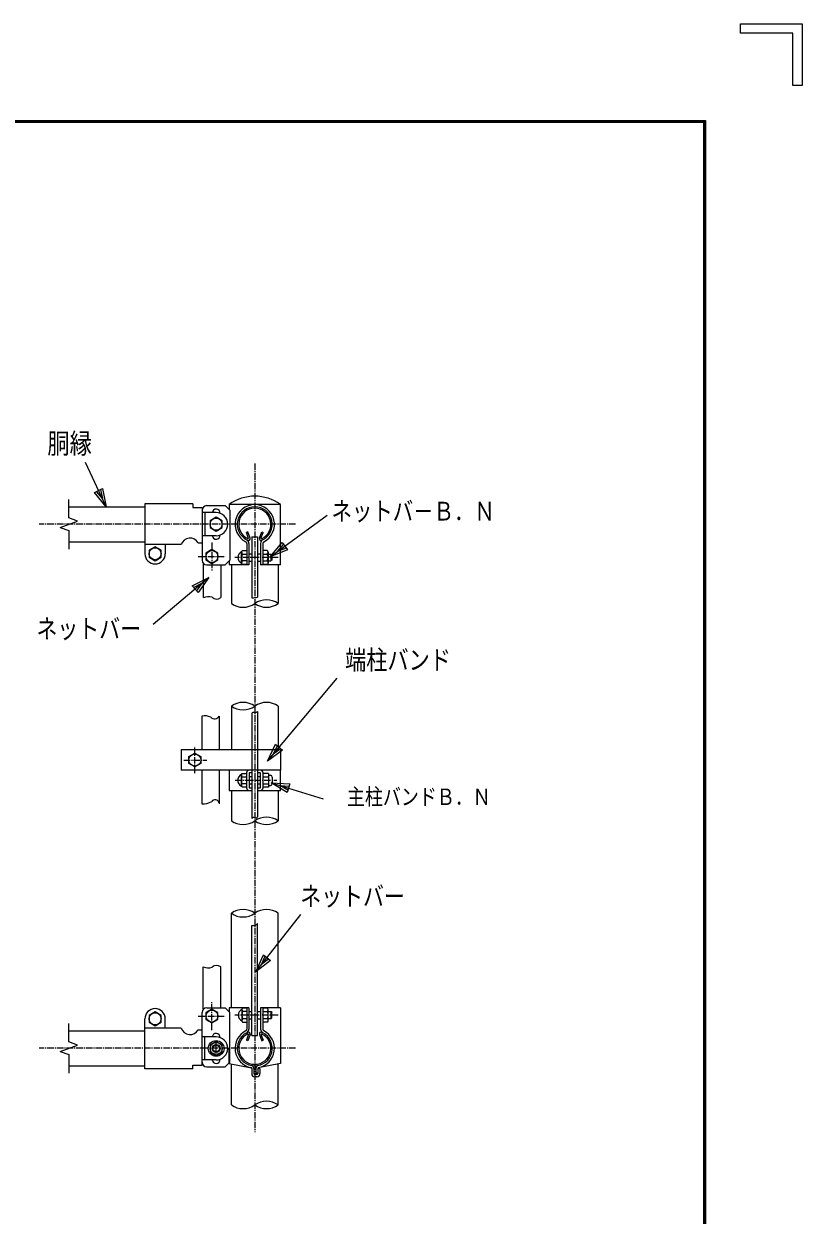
# Model space of a CAD drawing. Units: millimetres, scale not verified. Extents: x -4425 to 4425, y -3150 to 3150.
# Drawn here: x 2616 to 4425, y 380 to 3150 of the extents above; entities that cross this region are included whole.
import ezdxf
from ezdxf.enums import TextEntityAlignment as Align

# ---------------------------------------------------------------- set-up
doc = ezdxf.new("R2010")
doc.units = ezdxf.units.MM
doc.header["$LTSCALE"] = 20
for name, pattern in [('USER1', [1.125, 0.75, -0.125, 0.125, -0.125]), ('USER2', [2, 1.25, -0.25, 0.25, -0.25]), ('USER3', [0.375, 0.25, -0.125])]:
    doc.linetypes.add(name, pattern=pattern)
for name, color, linetype, lineweight in [('0-0_1', 7, 'Continuous', 25), ('0-1_CENTLN-L', 2, 'USER1', 25), ('0-2_0', 7, 'Continuous', 25), ('0-4_WAKU', 7, 'Continuous', 25), ('0-7_DEFPOINTS', 7, 'Continuous', 25)]:
    doc.layers.add(name, color=color, linetype=linetype, lineweight=lineweight)
doc.styles.add('ＭＳ ゴシック', font='')
doc.styles.get('ＭＳ ゴシック').set_extended_font_data('MS Gothic')

# ---------------------------------------------------------------- blocks, each defined once
blk = doc.blocks.new('C6')
at = {"layer": '0-0_1', "color": 4}
blk.add_line((157676.5, 103912.6), (155929.2, 105743.2), dxfattribs=at)
blk.add_lwpolyline([(157248.4, 104665.2), (157676.5, 103912.6), (156944.6, 104375.3)], close=True, dxfattribs=at)
blk.add_lwpolyline([(157172.5, 104592.7), (157386.5, 104216.4), (157020.6, 104447.8)], dxfattribs=at)
blk = doc.blocks.new('C7')
at = {"layer": '0-0_1', "color": 4}
blk.add_line((157722.2, 110823.7), (154673.5, 109612.2), dxfattribs=at)
blk.add_lwpolyline([(156864, 110708.7), (157722.2, 110823.7), (157019.1, 110318.3)], close=True, dxfattribs=at)
blk.add_lwpolyline([(156902.8, 110611.1), (157331.9, 110668.6), (156980.3, 110415.9)], dxfattribs=at)
blk = doc.blocks.new('C8')
at = {"layer": '0-0_1', "color": 4}
blk.add_line((114914.8, 103992.9), (118152.7, 107849.7), dxfattribs=at)
blk.add_lwpolyline([(115615.7, 104501.3), (114914.8, 103992.9), (115294.1, 104771.3)], close=True, dxfattribs=at)
blk.add_lwpolyline([(115535.3, 104568.8), (115184.8, 104314.6), (115374.5, 104703.8)], dxfattribs=at)
blk = doc.blocks.new('C4')
at = {"layer": '0-0_1', "color": 4}
blk.add_line((145241, 99399), (147344.1, 102056.1), dxfattribs=at)
blk.add_lwpolyline([(145927, 99927.3), (145241, 99399), (145597.6, 100188)], close=True, dxfattribs=at)
blk.add_lwpolyline([(145844.6, 99992.5), (145501.6, 99728.3), (145680, 100122.8)], dxfattribs=at)
blk = doc.blocks.new('C0')
at = {"layer": '0-0_1', "color": 4}
blk.add_line((137933.8, 113176.5), (136967.4, 115229), dxfattribs=at)
blk.add_lwpolyline([(137766, 114026), (137933.8, 113176.5), (137386, 113847)], close=True, dxfattribs=at)
blk.add_lwpolyline([(137671, 113981.2), (137754.9, 113556.5), (137481, 113891.8)], dxfattribs=at)
blk = doc.blocks.new('C35')
at = {"layer": '0-0_1', "color": 4}
blk.add_line((9928.44, 6638.88), (10068.65, 6816.03), dxfattribs=at)
blk.add_lwpolyline([(9974.17, 6674.11), (9928.44, 6638.88), (9952.22, 6691.48)], close=True, dxfattribs=at)
blk.add_lwpolyline([(9968.68, 6678.45), (9945.82, 6660.84), (9957.71, 6687.14)], dxfattribs=at)

msp = doc.modelspace()

# ---------------------------------------------------------------- linework, layer by layer
at = {"layer": '0-0_1', "color": 2, "linetype": 'USER1'}
for p, q in [((3152.38, 2127.41), (3152.38, 572.89)), ((3247.45, 1986.39), (2651.55, 1986.39)), ((3206.9, 1909.24), (3105.9, 1909.24)), ((3013.1, 1407.8), (3013.1, 1470.39)), ((2987.47, 1438.3), (3041.01, 1438.3)), ((3106.84, 1391.15), (3204.02, 1391.15)), ((3206.9, 845.21), (3105.9, 845.21)), ((3247.45, 768.06), (2651.55, 768.06))]:
    msp.add_line(p, q, dxfattribs=at)
at = {"layer": '0-0_1', "color": 4}
for p, q in [((2720.19, 2001.04), (2720.19, 2043.9)), ((2740.32, 1993.71), (2720.19, 2001.04)), ((2700.05, 1979.06), (2740.32, 1993.71)), ((2720.19, 782.72), (2720.19, 825.58)), ((2740.32, 775.39), (2720.19, 782.72)), ((2700.05, 760.73), (2740.32, 775.39))]:
    msp.add_line(p, q, dxfattribs=at)
at = {"layer": '0-0_1'}
for p, q in [((2720.19, 2027.1), (2897.05, 2027.1)), ((3212.17, 2032.46), (3092.6, 2032.46)), ((3092.6, 2032.46), (3092.6, 2020.78)), ((3212.17, 1986.39), (3212.17, 2032.46)), ((3062.6, 2002.78), (3048.67, 1994.74)), ((3048.67, 1994.74), (3048.67, 1978.66)), ((3076.53, 1994.74), (3062.6, 2002.78)), ((3076.53, 1978.66), (3076.53, 1994.74)), ((3048.67, 1978.66), (3062.6, 1970.62)), ((3062.6, 1970.62), (3076.53, 1978.66)), ((3136.26, 1968.72), (3133.04, 1967.54)), ((3138.18, 1953.42), (3133.04, 1967.54)), ((3141.56, 1954.13), (3136.26, 1968.72)), ((3163.2, 1954.13), (3168.51, 1968.72)), ((3166.59, 1953.42), (3171.73, 1967.54)), ((3168.51, 1968.72), (3171.73, 1967.54)), ((3212.17, 1892.1), (3212.17, 1986.39)), ((2720.19, 1945.67), (2897.05, 1945.67)), ((3133.85, 1941.86), (3133.85, 1892.1)), ((3138.77, 1941.98), (3138.77, 1892.1)), ((3145.95, 1956.9), (3145.95, 1815.3)), ((3145.95, 1956.9), (3158.81, 1956.9)), ((3158.81, 1956.9), (3158.81, 1817.18)), ((3165.99, 1941.98), (3165.99, 1892.1)), ((3170.92, 1941.86), (3170.92, 1892.1)), ((2920.7, 1933.98), (2906.77, 1925.94)), ((2906.77, 1925.94), (2906.77, 1909.86)), ((2934.63, 1925.94), (2920.7, 1933.98)), ((2934.63, 1909.86), (2934.63, 1925.94)), ((3052.93, 1927.53), (3039, 1919.49)), ((3039, 1919.49), (3039, 1903.41)), ((3066.86, 1919.49), (3052.93, 1927.53)), ((3066.86, 1903.41), (3066.86, 1919.49)), ((3121.74, 1922.46), (3123.38, 1925.31)), ((3121.74, 1896.02), (3121.74, 1922.46)), ((3123.03, 1917.28), (3133.85, 1917.28)), ((3123.38, 1925.31), (3133.85, 1925.31)), ((3138.77, 1917.81), (3145.95, 1917.81)), ((3158.81, 1917.81), (3165.99, 1917.81)), ((3181.52, 1925.31), (3170.81, 1925.31)), ((3170.81, 1917.27), (3181.52, 1917.27)), ((3183.67, 1921.33), (3183.67, 1895.85)), ((3183.67, 1917.27), (3190.09, 1917.27)), ((3190.09, 1917.27), (3192.24, 1915.13)), ((3190.1, 1917.27), (3190.1, 1901.21)), ((3192.24, 1915.13), (3192.24, 1903.36)), ((2906.77, 1909.86), (2920.7, 1901.82)), ((2920.7, 1901.82), (2934.63, 1909.86)), ((3032.57, 1895.78), (3032.57, 1815.8)), ((3039, 1903.41), (3052.93, 1895.37)), ((3052.93, 1895.37), (3066.86, 1903.41)), ((3073.29, 1892.1), (3073.29, 1815.8)), ((3092.6, 1901.02), (3092.6, 1892.1)), ((3138.77, 1892.1), (3092.6, 1892.1)), ((3097.95, 1892.1), (3097.95, 1802.1)), ((3133.85, 1901.21), (3123.03, 1901.21)), ((3138.77, 1900.67), (3145.95, 1900.67)), ((3158.81, 1900.67), (3165.99, 1900.67)), ((3212.17, 1892.1), (3165.24, 1892.1)), ((3170.81, 1901.21), (3181.52, 1901.21)), ((3181.52, 1893.17), (3170.81, 1893.17)), ((3183.67, 1901.21), (3190.1, 1901.21)), ((3192.24, 1903.36), (3190.1, 1901.21)), ((3206.81, 1892.1), (3206.81, 1802.1)), ((3097.95, 1563.65), (3097.95, 1461.87)), ((3206.81, 1563.65), (3206.81, 1461.87)), ((3029.17, 1540.08), (3029.17, 1461.87)), ((3069.88, 1540.08), (3069.88, 1461.87)), ((3145.95, 1548.29), (3145.95, 1302.16)), ((3158.81, 1551.08), (3158.81, 1306.33)), ((3212.17, 1461.87), (3212.17, 1414.72)), ((3212.17, 1414.73), (2980.95, 1414.73)), ((3029.17, 1414.73), (3029.17, 1336.51)), ((3069.88, 1414.73), (3069.88, 1336.51)), ((3092.6, 1414.72), (3092.6, 1367.58)), ((3133.1, 1414.72), (3092.6, 1414.72)), ((3145.95, 1414.73), (3133.1, 1414.73)), ((3171.67, 1414.73), (3158.81, 1414.73)), ((3121.31, 1404.38), (3122.95, 1407.22)), ((3121.31, 1377.93), (3121.31, 1404.38)), ((3122.6, 1399.19), (3133.1, 1399.19)), ((3122.95, 1407.22), (3133.1, 1407.22)), ((3133.1, 1408.3), (3133.1, 1374.01)), ((3139.09, 1399.72), (3145.95, 1399.72)), ((3158.81, 1399.72), (3165.67, 1399.72)), ((3171.67, 1374.01), (3171.67, 1408.3)), ((3184.52, 1407.22), (3171.67, 1407.22)), ((3171.67, 1399.18), (3184.36, 1399.18)), ((3184.52, 1407.22), (3184.52, 1375.08)), ((3184.52, 1402.94), (3188.81, 1402.94)), ((3193.1, 1398.65), (3193.1, 1383.65)), ((3092.6, 1367.58), (3133.1, 1367.58)), ((3097.95, 1367.58), (3097.95, 1296.87)), ((3133.1, 1383.12), (3122.6, 1383.12)), ((3133.1, 1367.58), (3145.95, 1367.58)), ((3139.09, 1382.58), (3145.95, 1382.58)), ((3139.1, 1373.58), (3145.95, 1373.58)), ((3158.81, 1382.58), (3165.67, 1382.58)), ((3158.81, 1367.58), (3171.67, 1367.58)), ((3171.67, 1383.12), (3184.36, 1383.12)), ((3184.52, 1375.08), (3171.67, 1375.08)), ((3184.52, 1379.37), (3188.81, 1379.37)), ((3206.81, 1367.58), (3206.81, 1296.87)), ((3097.95, 862.35), (3097.95, 1081.99)), ((3206.81, 862.35), (3206.81, 1081.99)), ((3145.95, 797.55), (3145.95, 1053.64)), ((3158.81, 797.55), (3158.81, 1058.03)), ((3032.57, 858.67), (3032.57, 957.41)), ((3073.29, 862.35), (3073.29, 957.41)), ((3052.93, 859.08), (3039, 851.04)), ((3066.86, 851.04), (3052.93, 859.08)), ((3138.77, 862.35), (3092.6, 862.35)), ((3092.6, 862.35), (3092.6, 853.43)), ((3133.85, 862.35), (3133.85, 812.59)), ((3138.77, 862.35), (3138.77, 812.47)), ((3165.99, 862.35), (3165.99, 812.47)), ((3212.17, 862.35), (3165.99, 862.35)), ((3181.61, 861.28), (3170.81, 861.28)), ((3170.92, 862.35), (3170.92, 812.59)), ((2920.7, 852.63), (2906.77, 844.59)), ((2906.77, 844.59), (2906.77, 828.51)), ((2934.63, 844.59), (2920.7, 852.63)), ((2934.63, 828.51), (2934.63, 844.59)), ((3039, 851.04), (3039, 834.96)), ((3039, 834.96), (3052.93, 826.92)), ((3052.93, 826.92), (3066.86, 834.96)), ((3066.86, 834.96), (3066.86, 851.04)), ((3122.38, 858.43), (3122.38, 831.98)), ((3122.38, 831.98), (3124.03, 829.13)), ((3133.85, 853.24), (3123.67, 853.24)), ((3123.67, 837.17), (3133.85, 837.17)), ((3138.77, 853.78), (3145.95, 853.78)), ((3138.77, 836.64), (3145.95, 836.64)), ((3158.81, 853.78), (3165.99, 853.78)), ((3158.81, 836.64), (3165.99, 836.64)), ((3170.81, 853.24), (3181.91, 853.24)), ((3170.81, 837.18), (3181.88, 837.18)), ((3183.67, 832.82), (3183.67, 857.12)), ((3183.67, 853.24), (3190.52, 853.24)), ((3183.67, 837.18), (3190.52, 837.18)), ((3192.24, 838.89), (3190.52, 837.18)), ((3192.24, 838.89), (3192.24, 851.52)), ((2720.19, 808.78), (2897.05, 808.78)), ((2906.77, 828.51), (2920.7, 820.47)), ((2920.7, 820.47), (2934.63, 828.51)), ((3124.03, 829.13), (3133.85, 829.14)), ((3182.2, 829.14), (3170.81, 829.14)), ((3138.18, 801.03), (3133.04, 786.91)), ((3136.26, 785.73), (3133.04, 786.91)), ((3141.57, 800.32), (3136.26, 785.73)), ((3145.95, 797.55), (3158.81, 797.55)), ((3163.2, 800.32), (3168.51, 785.73)), ((3166.59, 801.03), (3171.73, 786.91)), ((3168.51, 785.73), (3171.73, 786.91)), ((3092.6, 732.48), (3092.6, 768.06)), ((2720.19, 727.35), (2897.05, 727.35)), ((3092.6, 733.67), (3092.6, 732.48)), ((3092.6, 732.48), (3144.68, 722.58)), ((3097.95, 636.28), (3097.95, 731.46)), ((3145.31, 721.07), (3145.31, 709.14)), ((3150.24, 721.18), (3150.24, 709.14)), ((3154.52, 721.18), (3154.52, 710.21)), ((3159.45, 721.07), (3159.45, 709.14)), ((3164.38, 720.92), (3159.45, 720.92)), ((3212.12, 732.52), (3160.36, 722.82)), ((3164.38, 720.92), (3164.38, 709.14)), ((3206.81, 636.28), (3206.81, 731.52)), ((3157.31, 706.99), (3152.38, 706.99)), ((3157.31, 702.06), (3152.38, 702.06)), ((3159.45, 710.21), (3154.53, 710.21))]:
    msp.add_line(p, q, dxfattribs=at)
at = {"layer": '0-0_1', "color": 4}
for points in [[(2700.05, 1979.06), (2720.19, 1971.73), (2720.19, 1928.87)], [(2700.05, 760.73), (2720.19, 753.41), (2720.19, 710.55)]]:
    msp.add_lwpolyline(points, dxfattribs=at)
at = {"layer": '0-0_1'}
for points in [[(3133.85, 1893.17), (3123.38, 1893.17), (3121.74, 1896.02)], [(3212.17, 1461.87), (2980.95, 1461.87), (2980.95, 1414.72)], [(3171.67, 1367.58), (3212.17, 1367.58), (3212.17, 1414.72), (3171.67, 1414.72)], [(3145.95, 1408.72), (3139.1, 1408.72), (3139.1, 1373.58)], [(3158.81, 1373.58), (3165.67, 1373.58), (3165.67, 1408.72), (3158.81, 1408.72)], [(3133.1, 1375.08), (3122.95, 1375.08), (3121.31, 1377.93)], [(3133.85, 861.28), (3124.03, 861.28), (3122.38, 858.43)], [(3212.17, 862.35), (3212.17, 768.06), (3212.17, 732.53)], [(3190.52, 837.18), (3190.52, 853.24), (3192.24, 851.52)]]:
    msp.add_lwpolyline(points, dxfattribs=at)
msp.add_lwpolyline([(3013.1, 1422.21), (2999.17, 1430.25), (2999.17, 1446.34), (3013.1, 1454.38), (3027.02, 1446.34), (3027.02, 1430.25)], close=True, dxfattribs=at)
for centre in [(3062.6, 1986.7), (2920.7, 1917.9), (3052.93, 1911.45), (3013.1, 1438.3), (2920.7, 836.55), (3052.93, 843)]:
    msp.add_circle(centre, 13.93, dxfattribs=at)
for centre, radius, start, end in [((3152.38, 1949.43), 102.31, 54.24183, 125.75825), ((3152.38, 1986.39), 45.75, 297.13602, 242.86426), ((3152.38, 1986.39), 40.71, 296.23575, 242.80084), ((3152.38, 1986.39), 37.29, 294.33505, 245.82556), ((3129.56, 1941.86), 4.29, 0, 62.8646), ((3129.56, 1941.98), 9.21, 0, 62.80135), ((3137.38, 1953.23), 4.29, 245.55103, 10.6546), ((3167.38, 1953.21), 4.29, 169.34531, 287.95502), ((3175.2, 1941.98), 9.21, 117.19889, 180), ((3175.2, 1941.86), 4.29, 117.13589, 180), ((3127.93, 1909.24), 14.76, 114.79445, 245.20555), ((3147.2, 1926.04), 25.71, 187.97958, 199.90953), ((3147.45, 1909.24), 25.71, 161.79011, 198.20989), ((3168.53, 1909.33), 15.2, 328.00369, 31.54706), ((3178.65, 1921.33), 4.97, 305.37329, 54.19452), ((3147.2, 1892.45), 25.71, 160.09047, 172.02042), ((3179.46, 1897.2), 4.42, 297.11212, 62.81372), ((3139.52, 1408.3), 6.43, 90, 179.99992), ((3165.24, 1408.3), 6.43, 0, 90), ((3127.5, 1391.15), 14.76, 114.79445, 245.20555), ((3146.78, 1407.95), 25.71, 187.97958, 199.90953), ((3147.02, 1391.15), 25.71, 161.79011, 198.20989), ((3188.81, 1398.65), 4.29, 0, 90), ((3146.78, 1374.36), 25.71, 160.09047, 172.02042), ((3139.52, 1374.01), 6.43, 179.99992, 270), ((3165.24, 1374.01), 6.43, 270, 0), ((3188.81, 1383.65), 4.29, 270, 0), ((3178.32, 857.12), 5.3, 311.91009, 51.71719), ((3128.57, 845.21), 14.76, 114.79445, 245.20555), ((3147.85, 862), 25.71, 187.97958, 199.90953), ((3147.85, 828.41), 25.71, 160.09047, 172.02042), ((3148.1, 845.21), 25.71, 161.79011, 198.20989), ((3178.74, 832.82), 5.05, 313.18863, 52.72754), ((3164.77, 845.24), 18.92, 334.43368, 24.86078), ((3152.38, 768.06), 45.75, 117.13705, 258.90414), ((3152.38, 768.06), 40.71, 117.19945, 269.99872), ((3129.56, 812.59), 4.29, 297.13681, 0), ((3129.56, 812.47), 9.21, 297.19983, 0), ((3137.38, 801.22), 4.29, 349.3454, 114.44897), ((3152.38, 768.06), 40.71, 269.99872, 62.80228), ((3152.38, 768.06), 45.75, 281.09112, 62.86527), ((3167.38, 801.24), 4.29, 72.04499, 190.65469), ((3175.2, 812.47), 9.21, 180, 242.80228), ((3175.2, 812.59), 4.29, 180, 242.8653), ((3152.38, 768.06), 37.29, 114.17442, 65.66495), ((3143.17, 721.07), 2.14, 0, 78.90466), ((3143.17, 721.18), 7.07, 0, 78.87952), ((3161.59, 721.17), 7.07, 101.11607, 180), ((3161.59, 721.07), 2.14, 101.09083, 180), ((3152.38, 709.14), 7.07, 180, 270), ((3152.38, 709.14), 2.14, 180, 270), ((3157.31, 709.14), 7.07, 270, 0), ((3157.31, 709.14), 2.14, 270, 0)]:
    msp.add_arc(centre, radius, start, end, dxfattribs=at)
at = {"layer": '0-0_1', "color": 4}
for centre, radius, start, end in [((3044.81, 1780.26), 37.58, 76.84252, 108.99897), ((3063.92, 1827.59), 15.05, 225.44725, 308.45767), ((3125.17, 1841.02), 47.49, 235.03528, 304.96435), ((3145.57, 1862.78), 47.48, 270.46069, 286.18905), ((3179.6, 1763.18), 47.49, 55.0352, 124.96428), ((3179.6, 1841.02), 47.49, 235.03604, 304.96481), ((3125.17, 1524.74), 47.49, 55.0352, 124.96473), ((3125.17, 1602.57), 47.49, 235.03528, 304.96405), ((3179.6, 1524.74), 47.49, 55.0352, 124.96396), ((3036.65, 1512.4), 28.68, 62.15757, 105.12089), ((3059.05, 1546.74), 12.72, 224.93881, 328.44345), ((3149.88, 1539.43), 9.69, 72.5036, 113.87069), ((3153.13, 1556.55), 7.89, 267.52176, 316.03711), ((3031.53, 1377.75), 41.31, 266.71991, 300.14752), ((3060.32, 1335.21), 10.54, 24.96084, 139.69595), ((3150.05, 1300.48), 4.43, 58.06492, 157.77608), ((3179.59, 1257.95), 47.49, 55.0352, 124.96428), ((3154.68, 1308.1), 4.49, 239.35608, 336.83289), ((3125.17, 1335.78), 47.49, 235.03528, 304.96435), ((3179.59, 1335.78), 47.49, 235.03604, 304.96481), ((3125.17, 1043.08), 47.49, 55.0352, 124.96473), ((3125.17, 1120.91), 47.49, 235.03528, 304.96405), ((3179.6, 1043.08), 47.49, 55.0352, 124.96396), ((3148.88, 1066.1), 12.79, 256.76773, 320.89233), ((3044.81, 992.95), 37.58, 251.00103, 283.15748), ((3063.92, 945.62), 15.05, 51.54233, 134.55275), ((3179.59, 597.36), 47.49, 55.0352, 124.96428), ((3125.17, 675.2), 47.49, 235.03528, 304.96435), ((3179.59, 675.2), 47.49, 235.03604, 304.96481)]:
    msp.add_arc(centre, radius, start, end, dxfattribs=at)
at = {"layer": '0-1_CENTLN-L'}
for p, q in [((3052.93, 1944.01), (3052.93, 1876.75)), ((3020.96, 1911.45), (3083.58, 1911.45)), ((3052.93, 810.44), (3052.93, 877.7)), ((3020.96, 843), (3083.58, 843))]:
    msp.add_line(p, q, dxfattribs=at)
at = {"layer": '0-2_0'}
for p, q in [((3008.42, 2034), (2897.05, 2034)), ((3008.42, 2034), (3008.42, 2025.62)), ((3008.42, 2025.62), (3029.92, 2025.62)), ((3029.92, 2025.62), (3029.92, 1943.1)), ((3062.6, 2013.58), (3029.92, 2013.58)), ((3036.37, 2013.58), (3036.37, 1959.83)), ((2981.46, 1939.4), (2897.05, 1939.4)), ((2944.35, 1939.4), (2944.35, 1917.9)), ((3020.93, 1943.1), (3029.92, 1943.1)), ((3062.6, 1959.83), (3029.92, 1959.83)), ((2897.05, 815.05), (2897.05, 836.55)), ((2944.35, 815.05), (2944.35, 836.55)), ((2897.05, 720.45), (2897.05, 815.05)), ((2981.46, 815.05), (2897.05, 815.05)), ((3020.93, 811.35), (3029.92, 811.35)), ((3029.92, 728.83), (3029.92, 811.35)), ((3062.6, 794.63), (3029.92, 794.63)), ((3036.37, 740.88), (3036.37, 794.63)), ((3008.42, 720.45), (2897.05, 720.45)), ((3062.6, 740.88), (3029.92, 740.88))]:
    msp.add_line(p, q, dxfattribs=at)
at = {"layer": '0-2_0', "color": 2}
for p, q in [((3040.67, 2029.7), (3083.67, 2029.7)), ((3083.67, 2029.7), (3094.42, 2018.95)), ((3029.92, 2018.95), (3029.92, 1902.85)), ((3094.42, 2018.95), (3094.42, 1902.85)), ((3040.67, 1892.1), (3083.67, 1892.1)), ((3083.67, 1892.1), (3094.42, 1902.85)), ((3040.67, 862.35), (3083.67, 862.35)), ((3083.67, 862.35), (3094.42, 851.6)), ((3029.92, 735.5), (3029.92, 851.6)), ((3094.42, 735.5), (3094.42, 851.6)), ((3040.67, 724.75), (3083.67, 724.75)), ((3083.67, 724.75), (3094.42, 735.5))]:
    msp.add_line(p, q, dxfattribs=at)
at = {"layer": '0-2_0', "linetype": 'USER3'}
for p, q in [((3092.6, 2029.04), (3092.6, 2020.78)), ((3092.6, 1901.02), (3092.6, 1892.1))]:
    msp.add_line(p, q, dxfattribs=at)
at = {"layer": '0-2_0', "color": 2, "linetype": 'USER2'}
msp.add_line((3062.6, 756.46), (3062.6, 779.04), dxfattribs=at)
at = {"layer": '0-2_0'}
for points in [[(2897.05, 2034), (2897.05, 1939.4), (2897.05, 1917.9)], [(3008.42, 720.45), (3008.42, 728.83), (3029.92, 728.83)]]:
    msp.add_lwpolyline(points, dxfattribs=at)
msp.add_lwpolyline([(3062.6, 751.63), (3076.57, 759.69), (3076.57, 775.81), (3062.6, 783.88), (3048.64, 775.81), (3048.64, 759.69)], close=True, dxfattribs=at)
for radius in [18.27, 13.96, 9.14, 9.14, 9.14, 9.14, 7.72]:
    msp.add_circle((3062.6, 767.75), radius, dxfattribs=at)
at = {"layer": '0-2_0', "color": 2}
for centre, radius, start, end in [((3040.67, 2018.95), 10.75, 90, 180), ((3062.6, 2012.5), 9.14, 356.73321, 173.24367), ((3062.6, 1960.9), 9.14, 186.75633, 3.26679), ((3040.67, 1902.85), 10.75, 180, 270), ((3040.67, 851.6), 10.75, 90, 180), ((3040.67, 735.5), 10.75, 180, 270)]:
    msp.add_arc(centre, radius, start, end, dxfattribs=at)
at = {"layer": '0-2_0'}
for centre, radius, start, end in [((3062.6, 1986.7), 26.88, 270, 90), ((3001.97, 1932.95), 21.5, 28.15683, 162.5424), ((2920.7, 1917.9), 23.65, 180, 0), ((2920.7, 836.55), 23.65, 0, 180), ((3001.97, 821.5), 21.5, 197.4576, 331.84317), ((3062.6, 793.55), 9.14, 356.73321, 173.24367), ((3062.6, 767.75), 26.88, 270, 90), ((3062.6, 741.95), 9.14, 186.75633, 3.26679)]:
    msp.add_arc(centre, radius, start, end, dxfattribs=at)
at = {"layer": '0-4_WAKU'}
for p, q in [((4281.66, 3150), (4424.91, 3150)), ((4403.43, 3006.75), (4403.43, 3128.51)), ((-4048.09, 2923), (4197.91, 2923))]:
    msp.add_line(p, q, dxfattribs=at)
for points in [[(4403.43, 3128.51), (4281.66, 3128.51), (4281.66, 3150)], [(4424.91, 3150), (4424.91, 3006.75), (4403.43, 3006.75)], [(4197.91, 2923), (4197.91, -2923), (-4048.09, -2923)], [(4195.91, 2921), (4195.91, -2921), (-4046.09, -2921)], [(-4046.09, -2921), (-4046.09, 2921), (4195.91, 2921)]]:
    msp.add_lwpolyline(points, dxfattribs=at)
msp.add_lwpolyline([(-4050.09, 2925), (4199.91, 2925), (4199.91, -2925), (-4050.09, -2925)], close=True, dxfattribs=at)
at = {"layer": '0-7_DEFPOINTS'}
msp.add_line((3158.81, 1414.73), (3015.51, 1414.73), dxfattribs=at)

# ---------------------------------------------------------------- block references
at = {"layer": '0-2_0'}
for name, p, xscale, yscale in [('C0', (-4089.58, -3631.73), 0.05, 0.05), ('C8', (-2563.84, -3763.73), 0.05, 0.05), ('C35', (-4291.64, -4033.08), 0.75, 0.75)]:
    msp.add_blockref(name, p, dxfattribs=dict(at, xscale=xscale, yscale=yscale))
at = {"layer": '0-2_0', "xscale": 0.05, "yscale": 0.05}
for name, p, rotation in [('C7', (9431.08, 9253.59), 194.53655), ('C4', (11145.75, 5301.79), 168.61777), ('C6', (7488.76, 9791.79), 209.5339)]:
    msp.add_blockref(name, p, dxfattribs=dict(at, rotation=rotation))

# ---------------------------------------------------------------- texts
at = {"layer": '0-0_1', "color": 4, "style": 'ＭＳ ゴシック', "width": 0.8}
for s, height, p in [('胴縁', 47.35, (2670.26, 2136.55)), ('ネットバ－Ｂ．Ｎ', 43.48, (3330.89, 1982.07)), ('ネットバー', 44.57, (2644.82, 1707.83)), ('端柱バンド', 45.1, (3362.38, 1634.98)), ('主柱バンドＢ．Ｎ', 38.29, (3366.71, 1322.22)), ('ネットバー', 44.57, (3258.15, 1086.09))]:
    msp.add_text(s, height=height, dxfattribs=at).set_placement(p, align=Align.BOTTOM_LEFT)

doc.saveas('drawing.dxf')
